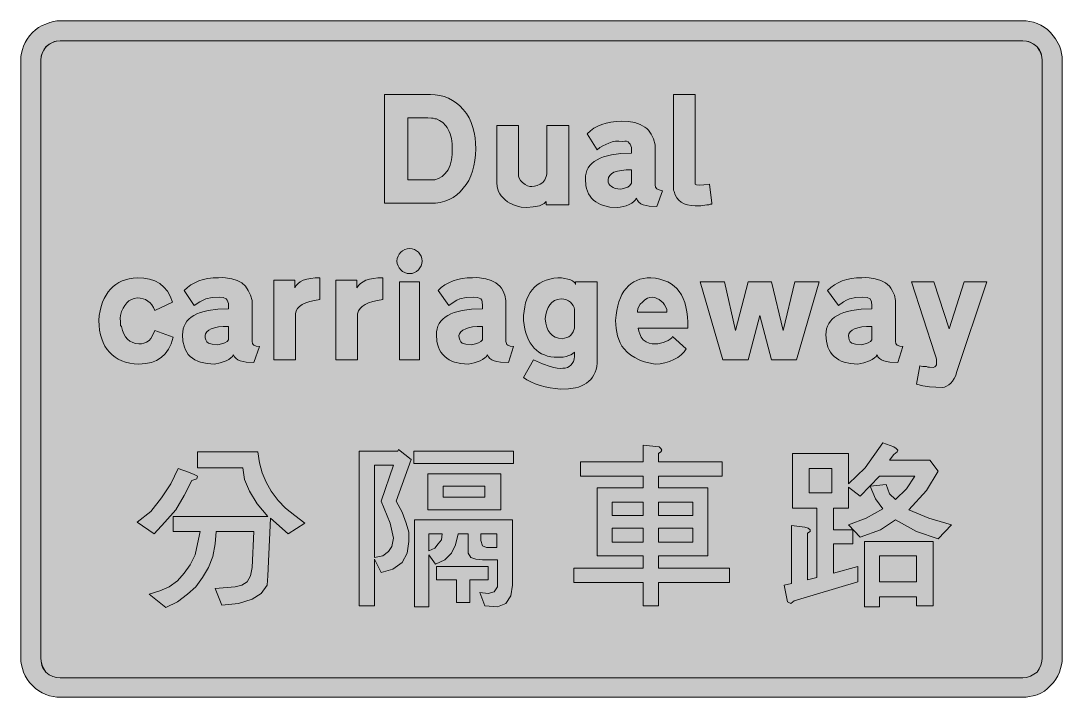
# Model space of a CAD drawing. Header units: metres. Extents: x 98 to 471, y 16 to 258.
import ezdxf

# ---------------------------------------------------------------- set-up
doc = ezdxf.new("R2010")
doc.units = ezdxf.units.M
doc.layers.add('FILL_BLACK_000000', color=7, linetype='Continuous', true_color=0x000000)
doc.layers.add('FILL_WHITE_FFFFFF', color=7, linetype='Continuous', true_color=0xffffff)

msp = doc.modelspace()

# ---------------------------------------------------------------- hatches: boundary and pattern name
at = {"layer": 'FILL_BLACK_000000', "true_color": 0x000000}
h = msp.add_hatch(color=7, dxfattribs=at)
h.dxf.hatch_style = 1
h.paths.add_polyline_path([(459.31, 257.71), (460.62, 257.4), (461.92, 256.96), (463.2, 256.39), (464.43, 255.66), (465.58, 254.78), (466.65, 253.74), (467.67, 252.61), (468.52, 251.45), (469.95, 248.94), (470.34, 247.59), (470.62, 246.28), (470.79, 245.02), (470.85, 243.84), (470.85, 29.64), (470.79, 28.38), (470.62, 27.08), (470.31, 25.77), (469.87, 24.46), (469.3, 23.19), (468.57, 21.96), (467.69, 20.81), (466.65, 19.74), (465.65, 18.68), (464.48, 17.75), (463.19, 17), (461.85, 16.44), (460.5, 16.05), (459.19, 15.76), (457.93, 15.6), (456.75, 15.54), (112.05, 15.54), (110.79, 15.6), (109.49, 15.77), (108.18, 16.08), (106.87, 16.51), (105.6, 17.09), (104.37, 17.82), (103.22, 18.7), (102.15, 19.74), (101.11, 20.81), (100.23, 21.96), (99.5, 23.19), (98.92, 24.46), (98.49, 25.77), (98.18, 27.08), (98.01, 28.38), (97.95, 29.64), (97.95, 243.84), (98.01, 245.09), (98.18, 246.36), (98.49, 247.63), (98.92, 248.9), (99.5, 250.16), (100.23, 251.39), (101.11, 252.59), (102.15, 253.74), (103.15, 254.76), (104.32, 255.58), (105.61, 256.23), (106.95, 256.74), (108.3, 257.31), (109.61, 257.68), (110.87, 257.88), (112.05, 257.94), (456.75, 257.94), (458.01, 257.88), (459.31, 257.71)])
h.paths.add_polyline_path([(110.7, 250.66), (110.02, 250.49), (109.35, 250.14), (108.26, 249.61), (107.62, 249.21), (106.95, 248.64), (106.16, 247.47), (105.6, 246.24), (105.26, 245.01), (105.15, 243.84), (105.15, 29.64), (105.19, 28.29), (105.45, 26.94), (105.73, 26.31), (106.09, 25.74), (106.95, 24.54), (108.13, 23.58), (109.39, 22.93), (110.7, 22.56), (112.05, 22.44), (456.75, 22.44), (458.1, 22.63), (459.45, 23.04), (461.85, 24.54), (462.64, 25.72), (463.2, 26.98), (463.54, 28.29), (463.65, 29.64), (463.65, 243.84), (463.54, 245.01), (463.2, 246.24), (462.64, 247.47), (461.85, 248.64), (460.67, 249.6), (459.41, 250.25), (458.1, 250.62), (456.75, 250.74), (112.05, 250.74), (110.7, 250.66)], flags=16)
h = msp.add_hatch(color=7, dxfattribs=at)
h.dxf.hatch_style = 1
h.paths.add_polyline_path([(228.15, 231.54), (244.65, 231.54), (246.32, 231.46), (247.95, 231.2), (249.54, 230.78), (251.06, 230.19), (252.52, 229.43), (253.89, 228.5), (255.17, 227.41), (256.35, 226.14), (257.49, 224.72), (258.45, 223.18), (259.22, 221.52), (259.84, 219.76), (260.3, 217.93), (260.61, 216.01), (260.79, 214.05), (260.85, 212.04), (260.78, 209.93), (260.57, 207.9), (260.22, 205.94), (259.72, 204.09), (259.09, 202.35), (258.32, 200.73), (257.4, 199.26), (256.35, 197.94), (255.27, 196.67), (254.06, 195.58), (252.73, 194.65), (251.29, 193.89), (249.75, 193.3), (248.12, 192.88), (246.42, 192.62), (244.65, 192.54), (228.15, 192.54), (228.15, 231.54)])
h.paths.add_polyline_path([(243.15, 200.94), (243.45, 200.94), (245.55, 200.94), (246.15, 200.94), (247.49, 201.38), (248.77, 202.18), (249.95, 203.26), (250.95, 204.54), (251.69, 206.22), (252.15, 208.06), (252.38, 210.02), (252.45, 212.04), (252.38, 213.88), (252.15, 215.71), (251.69, 217.44), (251.36, 218.23), (250.95, 218.94), (250.57, 219.69), (250.12, 220.35), (249.07, 221.45), (247.91, 222.27), (246.75, 222.84), (246.15, 222.84), (245.61, 223.01), (244.95, 223.1), (243.75, 223.14), (243.15, 223.14), (236.55, 223.14), (236.55, 200.94), (243.15, 200.94)], flags=16)
h = msp.add_hatch(color=7, dxfattribs=at)
h.dxf.hatch_style = 1
h.paths.add_polyline_path([(339.45, 200.94), (339.45, 200.64), (339.45, 199.74), (339.45, 199.44), (339.63, 199.24), (339.95, 199.1), (340.99, 198.99), (342.53, 199.1), (344.55, 199.44), (345.45, 192.54), (345.4, 192.37), (345.26, 192.28), (344.85, 192.24), (344.36, 191.98), (343.65, 191.94), (341.44, 191.68), (339.45, 191.64), (338.03, 191.72), (336.72, 191.97), (335.52, 192.38), (334.46, 192.95), (333.56, 193.68), (332.83, 194.55), (332.28, 195.57), (331.95, 196.74), (331.69, 197.3), (331.65, 197.64), (331.65, 198.24), (331.65, 198.54), (331.65, 231.54), (339.45, 231.54), (339.45, 200.94)])
h = msp.add_hatch(color=7, dxfattribs=at)
h.dxf.hatch_style = 1
h.paths.add_polyline_path([(294.15, 220.44), (294.15, 191.94), (286.05, 191.94), (286.05, 193.14), (285.3, 192.5), (284.62, 192.09), (283.65, 191.64), (281.4, 191.23), (279.15, 191.04), (277.09, 191.21), (275.02, 191.71), (273.07, 192.56), (272.18, 193.11), (271.35, 193.74), (270.62, 194.44), (270, 195.19), (269.48, 195.97), (269.06, 196.78), (268.52, 198.42), (268.35, 200.04), (268.35, 220.44), (276.15, 220.44), (276.15, 203.04), (276.22, 202.32), (276.45, 201.54), (276.91, 200.76), (277.65, 200.04), (278.55, 199.3), (279.41, 198.84), (280.22, 198.61), (280.95, 198.54), (281.9, 198.65), (282.9, 198.95), (283.9, 199.43), (284.85, 200.04), (285.56, 200.98), (286.05, 202.14), (286.31, 203.04), (286.35, 203.94), (286.35, 220.44), (294.15, 220.44)])
h = msp.add_hatch(color=7, dxfattribs=at)
h.dxf.hatch_style = 1
h.paths.add_polyline_path([(322.91, 191.53), (320.85, 191.94), (320.01, 192.4), (319.31, 192.91), (318.78, 193.54), (318.45, 194.34), (318.09, 193.77), (317.5, 193.19), (316.72, 192.64), (315.79, 192.13), (314.76, 191.69), (313.68, 191.34), (312.6, 191.12), (311.55, 191.04), (308.91, 191.21), (306.6, 191.71), (305.58, 192.08), (304.65, 192.53), (303.8, 193.06), (303.04, 193.66), (302.36, 194.35), (301.78, 195.11), (301.28, 195.95), (300.88, 196.86), (300.56, 197.85), (300.33, 198.91), (300.15, 201.24), (300.21, 202.34), (300.38, 203.37), (300.69, 204.35), (301.12, 205.25), (301.7, 206.09), (302.43, 206.85), (303.31, 207.54), (304.35, 208.14), (305.43, 208.67), (306.65, 209.15), (309.49, 209.9), (312.83, 210.38), (316.65, 210.54), (316.65, 211.74), (316.59, 212.54), (316.42, 213.16), (316.14, 213.68), (315.75, 214.14), (315.42, 214.53), (314.89, 214.78), (314.19, 214.86), (313.35, 214.74), (312.05, 214.86), (310.84, 214.78), (309.68, 214.53), (308.55, 214.14), (306.34, 213.16), (305.3, 212.54), (304.35, 211.74), (300.75, 217.44), (301.92, 218.49), (303.18, 219.41), (304.54, 220.18), (306, 220.81), (307.58, 221.31), (309.27, 221.66), (311.09, 221.87), (313.05, 221.94), (315.59, 221.82), (317.81, 221.45), (319.76, 220.8), (321.45, 219.84), (322.1, 219.35), (322.69, 218.77), (323.7, 217.36), (324.49, 215.62), (325.05, 213.54), (325.05, 199.14), (325.22, 198.35), (325.72, 197.75), (326.57, 197.33), (327.75, 197.04), (325.65, 191.34), (322.91, 191.53)])
h.paths.add_polyline_path([(308.51, 199.51), (308.88, 199), (309.45, 198.54), (310.01, 198.15), (310.76, 197.86), (311.69, 197.7), (312.75, 197.64), (314.16, 197.93), (315.26, 198.35), (316.08, 198.95), (316.65, 199.74), (316.65, 204.54), (314.74, 204.48), (313.05, 204.31), (311.59, 204.03), (310.35, 203.64), (309.52, 203.13), (308.85, 202.51), (308.41, 201.78), (308.25, 200.94), (308.31, 200.14), (308.51, 199.51)], flags=16)
h = msp.add_hatch(color=7, dxfattribs=at)
h.dxf.hatch_style = 1
h.paths.add_polyline_path([(241.56, 170.96), (241.28, 170.12), (240.86, 169.36), (240.3, 168.69), (239.63, 168.13), (238.87, 167.71), (238.03, 167.43), (237.15, 167.34), (236.27, 167.43), (235.43, 167.71), (234.67, 168.13), (234, 168.69), (233.44, 169.36), (233.02, 170.12), (232.74, 170.96), (232.65, 171.84), (232.74, 172.72), (233.02, 173.56), (233.44, 174.32), (234, 174.99), (234.67, 175.55), (235.43, 175.97), (236.27, 176.25), (237.15, 176.34), (238.03, 176.25), (238.87, 175.97), (239.63, 175.55), (240.3, 174.99), (240.86, 174.32), (241.28, 173.56), (241.56, 172.72), (241.65, 171.84), (241.56, 170.96)])
h = msp.add_hatch(color=7, dxfattribs=at)
h.dxf.hatch_style = 1
h.paths.add_polyline_path([(141.97, 165.72), (144.04, 165.35), (145.94, 164.7), (147.75, 163.74), (149.21, 162.5), (150.45, 161), (151.46, 159.23), (152.25, 157.14), (145.95, 154.14), (145.46, 155.19), (144.88, 156.11), (144.22, 156.88), (143.47, 157.51), (142.65, 158.01), (141.73, 158.36), (140.73, 158.57), (139.65, 158.64), (138.57, 158.44), (137.57, 158.08), (136.67, 157.54), (135.86, 156.84), (135.15, 155.97), (134.55, 154.93), (134.04, 153.72), (133.65, 152.34), (133.54, 151.33), (133.52, 150.95), (133.65, 150.54), (133.65, 148.74), (133.95, 148.44), (134.34, 146.98), (134.85, 145.73), (135.47, 144.68), (136.2, 143.83), (137.04, 143.16), (138, 142.66), (139.07, 142.32), (140.25, 142.14), (141.15, 142.2), (142.05, 142.4), (142.95, 142.77), (143.85, 143.34), (144.47, 144.07), (145.01, 144.91), (145.95, 146.94), (152.55, 144.54), (151.78, 142.23), (150.8, 140.26), (149.61, 138.6), (148.2, 137.26), (146.57, 136.24), (144.7, 135.51), (142.6, 135.08), (140.25, 134.94), (138.56, 135.06), (136.97, 135.29), (135.49, 135.64), (134.12, 136.11), (132.85, 136.7), (131.69, 137.4), (130.63, 138.21), (129.67, 139.14), (128.83, 140.18), (128.09, 141.33), (127.45, 142.6), (126.92, 143.97), (126.49, 145.45), (126.17, 147.04), (125.96, 148.74), (125.85, 150.54), (126.06, 152.34), (126.37, 154.03), (126.76, 155.6), (127.25, 157.06), (127.82, 158.41), (128.48, 159.65), (129.22, 160.78), (130.05, 161.79), (130.96, 162.69), (131.96, 163.48), (133.04, 164.15), (134.2, 164.71), (135.45, 165.16), (136.77, 165.5), (138.17, 165.73), (139.65, 165.84), (141.97, 165.72)])
h = msp.add_hatch(color=7, dxfattribs=at)
h.dxf.hatch_style = 1
h.paths.add_polyline_path([(178.61, 135.61), (177.51, 135.79), (176.55, 136.14), (175.71, 136.47), (175.01, 136.96), (174.48, 137.57), (174.15, 138.24), (173.79, 137.68), (173.2, 137.13), (172.42, 136.62), (171.49, 136.14), (169.38, 135.37), (167.25, 134.94), (164.67, 135.11), (162.34, 135.61), (161.28, 135.99), (160.29, 136.46), (159.38, 137.01), (158.55, 137.64), (157.92, 138.36), (157.37, 139.15), (156.9, 140.03), (156.52, 140.98), (156.02, 143.08), (155.85, 145.44), (155.91, 146.53), (156.1, 147.56), (156.42, 148.53), (156.87, 149.42), (157.44, 150.26), (158.14, 151.02), (158.98, 151.71), (159.94, 152.34), (161.03, 152.9), (162.25, 153.38), (163.6, 153.79), (165.09, 154.13), (168.45, 154.59), (172.35, 154.74), (172.35, 155.94), (172.29, 156.61), (172.12, 157.25), (171.84, 157.84), (171.45, 158.34), (170.36, 158.75), (169.05, 158.94), (166.42, 158.75), (164.25, 158.34), (162.04, 157.25), (160.05, 155.94), (156.45, 161.34), (157.62, 162.39), (158.88, 163.31), (160.24, 164.08), (161.7, 164.71), (163.28, 165.21), (164.97, 165.56), (166.79, 165.77), (168.75, 165.84), (170.06, 165.9), (171.29, 165.85), (173.51, 165.5), (175.46, 164.87), (177.15, 164.04), (178.39, 162.8), (179.4, 161.34), (180.19, 159.65), (180.75, 157.74), (180.75, 143.04), (180.92, 142.25), (181.13, 141.94), (181.42, 141.69), (182.27, 141.35), (183.45, 141.24), (181.35, 135.54), (178.61, 135.61)])
h.paths.add_polyline_path([(164.21, 143.56), (164.58, 142.95), (165.15, 142.44), (166.46, 142.03), (168.45, 141.84), (169.86, 142.12), (170.96, 142.51), (171.78, 143.02), (172.35, 143.64), (172.35, 148.44), (170.44, 148.38), (168.75, 148.21), (167.29, 147.93), (166.05, 147.54), (165.22, 147.04), (164.55, 146.45), (164.11, 145.81), (163.95, 145.14), (164.01, 144.3), (164.21, 143.56)], flags=16)
h = msp.add_hatch(color=7, dxfattribs=at)
h.dxf.hatch_style = 1
h.paths.add_polyline_path([(188.55, 164.94), (196.05, 164.94), (196.05, 162.24), (196.56, 163.08), (197.21, 163.81), (198.03, 164.43), (199.05, 164.94), (200.41, 165.33), (201.82, 165.61), (203.35, 165.78), (205.05, 165.84), (205.05, 158.04), (203.14, 157.76), (201.45, 157.36), (199.99, 156.86), (198.75, 156.24), (197.74, 155.56), (196.99, 154.81), (196.51, 153.96), (196.35, 152.94), (196.35, 136.44), (188.55, 136.44), (188.55, 164.94)])
h = msp.add_hatch(color=7, dxfattribs=at)
h.dxf.hatch_style = 1
h.paths.add_polyline_path([(210.75, 164.94), (218.25, 164.94), (218.25, 162.24), (218.81, 163.08), (219.56, 163.81), (220.49, 164.43), (221.55, 164.94), (222.78, 165.33), (224.21, 165.61), (225.81, 165.78), (227.55, 165.84), (227.55, 158.04), (225.64, 157.76), (223.95, 157.36), (222.49, 156.86), (221.25, 156.24), (220.24, 155.56), (219.45, 154.81), (218.89, 153.96), (218.55, 152.94), (218.55, 136.44), (210.75, 136.44), (210.75, 164.94)])
h = msp.add_hatch(color=7, dxfattribs=at)
h.dxf.hatch_style = 1
h.paths.add_polyline_path([(233.55, 136.44), (233.55, 164.34), (240.75, 164.34), (240.75, 136.44), (233.55, 136.44)])
h = msp.add_hatch(color=7, dxfattribs=at)
h.dxf.hatch_style = 1
h.paths.add_polyline_path([(269.66, 135.61), (268.46, 135.79), (267.45, 136.14), (266.61, 136.47), (265.91, 136.96), (265.38, 137.57), (265.05, 138.24), (264.69, 137.68), (264.1, 137.13), (263.32, 136.62), (262.39, 136.14), (260.28, 135.37), (258.15, 134.94), (255.57, 135.11), (253.27, 135.61), (252.25, 135.99), (251.32, 136.46), (250.48, 137.01), (249.75, 137.64), (249.02, 138.36), (248.4, 139.15), (247.88, 140.03), (247.46, 140.98), (247.15, 142), (246.92, 143.08), (246.75, 145.44), (246.81, 146.53), (247, 147.56), (247.32, 148.53), (247.77, 149.42), (248.34, 150.26), (249.04, 151.02), (249.88, 151.71), (250.84, 152.34), (251.93, 152.9), (253.15, 153.38), (254.5, 153.79), (255.99, 154.13), (259.35, 154.59), (263.25, 154.74), (263.25, 155.94), (263.17, 157.25), (263, 157.84), (262.65, 158.34), (261.52, 158.75), (259.95, 158.94), (257.44, 158.75), (255.15, 158.34), (254.08, 157.84), (253.09, 157.25), (251.25, 155.94), (247.35, 161.34), (248.53, 162.39), (249.82, 163.31), (251.22, 164.08), (252.71, 164.71), (254.31, 165.21), (256, 165.56), (257.78, 165.77), (259.65, 165.84), (260.96, 165.9), (262.19, 165.85), (264.41, 165.5), (266.36, 164.87), (268.05, 164.04), (269.46, 162.8), (270.03, 162.1), (270.52, 161.34), (271.26, 159.65), (271.65, 157.74), (271.65, 143.04), (271.82, 142.25), (272.03, 141.94), (272.32, 141.69), (273.17, 141.35), (274.35, 141.24), (272.55, 135.54), (269.66, 135.61)])
h.paths.add_polyline_path([(255.11, 143.56), (255.48, 142.95), (256.05, 142.44), (257.36, 142.03), (259.35, 141.84), (260.76, 142.12), (261.86, 142.51), (262.68, 143.02), (263.25, 143.64), (263.25, 148.44), (261.34, 148.38), (259.69, 148.21), (258.31, 147.93), (257.25, 147.54), (256.24, 147.04), (255.49, 146.45), (255.01, 145.81), (254.85, 145.14), (254.91, 144.3), (255.11, 143.56)], flags=16)
h = msp.add_hatch(color=7, dxfattribs=at)
h.dxf.hatch_style = 1
h.paths.add_polyline_path([(303.94, 133.02), (303.6, 132.02), (303.17, 131.09), (302.65, 130.23), (302.05, 129.45), (301.35, 128.74), (300.56, 128.11), (299.69, 127.56), (298.73, 127.09), (297.68, 126.7), (296.55, 126.38), (294.02, 126), (291.15, 125.94), (289.33, 126.11), (287.48, 126.39), (285.66, 126.77), (283.87, 127.25), (282.18, 127.84), (280.6, 128.51), (279.18, 129.28), (277.95, 130.14), (281.55, 136.44), (284.77, 135.01), (287.55, 134.04), (288.84, 133.65), (290.02, 133.4), (291.09, 133.32), (292.05, 133.44), (292.91, 133.51), (293.68, 133.72), (294.35, 134.06), (294.94, 134.53), (295.42, 135.12), (295.8, 135.84), (296.08, 136.68), (296.25, 137.64), (296.25, 139.14), (295.54, 138.54), (294.94, 138.21), (294.15, 137.94), (293.2, 137.59), (292.2, 137.41), (290.25, 137.34), (288.94, 137.39), (287.69, 137.55), (286.52, 137.81), (285.42, 138.18), (284.39, 138.65), (283.43, 139.22), (282.55, 139.9), (281.74, 140.68), (281, 141.56), (280.34, 142.54), (279.75, 143.62), (279.24, 144.81), (278.8, 146.09), (278.44, 147.47), (277.95, 150.54), (278, 152.29), (278.15, 153.93), (278.39, 155.47), (278.73, 156.9), (279.17, 158.22), (279.71, 159.44), (280.34, 160.56), (281.06, 161.56), (281.88, 162.47), (282.8, 163.27), (283.81, 163.96), (284.91, 164.55), (286.11, 165.03), (287.4, 165.4), (288.78, 165.67), (290.25, 165.84), (291.55, 165.79), (292.75, 165.63), (293.83, 165.4), (294.75, 165.09), (295.51, 164.73), (296.07, 164.32), (296.43, 163.89), (296.55, 163.44), (296.55, 164.34), (304.35, 164.34), (304.35, 135.24), (304.19, 134.09), (303.94, 133.02)])
h.paths.add_polyline_path([(295.75, 155.89), (295.31, 156.52), (294.75, 157.06), (294.08, 157.53), (293.3, 157.9), (292.42, 158.17), (291.45, 158.34), (290.18, 158.12), (289.08, 157.68), (288.14, 157.04), (287.36, 156.2), (286.74, 155.18), (286.26, 153.99), (285.93, 152.64), (285.75, 151.14), (285.95, 149.55), (286.31, 148.16), (286.83, 146.96), (287.51, 145.96), (288.35, 145.16), (289.34, 144.56), (290.47, 144.15), (291.75, 143.94), (293.47, 144.43), (294.2, 144.74), (294.75, 145.14), (295.32, 145.81), (295.72, 146.49), (296.25, 147.84), (296.25, 154.44), (296.07, 155.2), (295.75, 155.89)], flags=16)
h = msp.add_hatch(color=7, dxfattribs=at)
h.dxf.hatch_style = 1
h.paths.add_polyline_path([(319.24, 146.68), (319.65, 145.74), (320.14, 144.58), (320.85, 143.64), (321.84, 142.9), (322.95, 142.44), (324.06, 142.21), (325.05, 142.14), (326, 142.2), (327, 142.36), (328, 142.65), (328.95, 143.04), (329.79, 143.36), (330.49, 143.83), (331.02, 144.35), (331.35, 144.84), (336.15, 140.34), (335.44, 139.25), (334.46, 138.23), (333.24, 137.31), (331.84, 136.51), (330.28, 135.86), (328.6, 135.36), (326.84, 135.05), (325.05, 134.94), (322.2, 135.46), (320.75, 135.87), (319.35, 136.44), (317.83, 137.22), (316.42, 138.16), (315.13, 139.22), (313.95, 140.34), (313.22, 141.39), (312.6, 142.52), (312.08, 143.73), (311.66, 144.99), (311.35, 146.31), (311.12, 147.68), (310.95, 150.54), (311.11, 152.39), (311.36, 154.13), (311.69, 155.74), (312.12, 157.23), (312.63, 158.61), (313.22, 159.86), (313.9, 161), (314.66, 162.01), (315.5, 162.91), (316.43, 163.69), (317.43, 164.35), (318.5, 164.88), (319.65, 165.3), (320.88, 165.6), (322.18, 165.78), (323.55, 165.84), (325.23, 165.66), (326.8, 165.36), (328.25, 164.93), (329.58, 164.38), (330.79, 163.7), (331.89, 162.89), (332.88, 161.95), (333.75, 160.89), (334.51, 159.7), (335.16, 158.39), (335.69, 156.95), (336.12, 155.38), (336.44, 153.68), (336.65, 151.86), (336.75, 149.91), (336.75, 147.84), (319.05, 147.84), (319.24, 146.68)])
h.paths.add_polyline_path([(329.25, 153.84), (329.25, 154.44), (328.94, 155.31), (328.5, 156.11), (327.93, 156.84), (327.26, 157.48), (326.53, 158.02), (325.75, 158.45), (324.95, 158.76), (324.15, 158.94), (323.25, 158.83), (322.35, 158.49), (321.45, 157.93), (320.55, 157.14), (319.76, 156.41), (319.2, 155.6), (318.86, 154.74), (318.75, 153.84), (318.75, 153.54), (329.25, 153.54), (329.25, 153.84)], flags=16)
h = msp.add_hatch(color=7, dxfattribs=at)
h.dxf.hatch_style = 1
h.paths.add_polyline_path([(366.75, 136.44), (362.55, 152.34), (358.35, 136.44), (349.35, 136.44), (341.25, 164.34), (349.95, 164.34), (353.85, 146.94), (358.35, 164.34), (362.55, 164.34), (366.75, 164.34), (370.95, 146.94), (375.15, 164.34), (383.85, 164.34), (375.75, 136.44), (366.75, 136.44)])
h = msp.add_hatch(color=7, dxfattribs=at)
h.dxf.hatch_style = 1
h.paths.add_polyline_path([(409.16, 135.61), (407.96, 135.79), (406.95, 136.14), (406.11, 136.47), (405.41, 136.96), (404.88, 137.57), (404.55, 138.24), (404.19, 137.68), (403.6, 137.13), (402.82, 136.62), (401.89, 136.14), (399.78, 135.37), (397.65, 134.94), (395.07, 135.11), (392.77, 135.61), (391.75, 135.99), (390.82, 136.46), (389.98, 137.01), (389.25, 137.64), (388.52, 138.36), (387.9, 139.15), (387.38, 140.03), (386.96, 140.98), (386.65, 142), (386.42, 143.08), (386.25, 145.44), (386.31, 146.53), (386.5, 147.56), (386.82, 148.53), (387.27, 149.42), (387.84, 150.26), (388.54, 151.02), (389.38, 151.71), (390.34, 152.34), (391.43, 152.9), (392.65, 153.38), (394, 153.79), (395.49, 154.13), (398.85, 154.59), (402.75, 154.74), (402.75, 155.94), (402.56, 157.25), (402.15, 158.34), (401.02, 158.75), (399.45, 158.94), (396.94, 158.75), (394.65, 158.34), (393.58, 157.84), (392.59, 157.25), (390.75, 155.94), (386.85, 161.34), (388.02, 162.39), (389.28, 163.31), (390.64, 164.08), (392.1, 164.71), (393.68, 165.21), (395.37, 165.56), (397.19, 165.77), (399.15, 165.84), (400.46, 165.9), (401.69, 165.85), (403.91, 165.5), (405.86, 164.87), (407.55, 164.04), (408.96, 162.8), (409.53, 162.1), (410.02, 161.34), (410.76, 159.65), (411.15, 157.74), (411.15, 143.04), (411.32, 142.25), (411.53, 141.94), (411.82, 141.69), (412.67, 141.35), (413.85, 141.24), (412.05, 135.54), (409.16, 135.61)])
h.paths.add_polyline_path([(394.61, 143.56), (394.98, 142.95), (395.55, 142.44), (396.86, 142.03), (398.85, 141.84), (400.26, 142.12), (401.36, 142.51), (402.18, 143.02), (402.75, 143.64), (402.75, 148.44), (400.84, 148.38), (399.15, 148.21), (397.69, 147.93), (396.45, 147.54), (395.62, 147.04), (394.95, 146.45), (394.51, 145.81), (394.35, 145.14), (394.41, 144.3), (394.61, 143.56)], flags=16)
h = msp.add_hatch(color=7, dxfattribs=at)
h.dxf.hatch_style = 1
h.paths.add_polyline_path([(433.05, 131.94), (432.72, 130.82), (432.22, 129.76), (431.62, 128.82), (430.95, 128.04), (430.23, 127.43), (429.45, 126.95), (428.67, 126.65), (427.95, 126.54), (425.65, 126.6), (423.3, 126.8), (420.95, 127.17), (418.65, 127.74), (419.85, 134.34), (420.35, 134.17), (420.94, 134.08), (422.25, 134.04), (422.75, 133.87), (423.34, 133.78), (424.65, 133.74), (425.22, 133.97), (425.59, 134.26), (425.79, 134.67), (425.85, 135.24), (425.85, 136.74), (425.66, 137.53), (425.25, 138.54), (416.85, 164.34), (424.95, 164.34), (430.35, 147.54), (435.75, 164.34), (443.85, 164.34), (433.05, 131.94)])
h = msp.add_hatch(color=7, dxfattribs=at)
h.dxf.hatch_style = 1
h.paths.add_polyline_path([(327.45, 104.04), (327.15, 103.44), (326.25, 102.84), (326.25, 99.84), (349.05, 99.84), (349.05, 94.74), (326.25, 94.74), (326.25, 90.54), (343.95, 90.54), (343.95, 66.24), (326.25, 66.24), (326.25, 61.74), (351.75, 61.74), (351.75, 56.64), (326.25, 56.64), (326.25, 48.24), (320.85, 48.24), (320.85, 56.64), (295.95, 56.64), (295.95, 61.74), (320.85, 61.74), (320.85, 66.24), (304.35, 66.24), (304.35, 90.54), (320.85, 90.54), (320.85, 94.74), (298.35, 94.74), (298.35, 99.84), (320.85, 99.84), (320.85, 105.84), (326.55, 105.24), (327.15, 104.64), (327.45, 104.04)])
h.paths.add_polyline_path([(320.85, 80.64), (320.85, 85.44), (309.75, 85.44), (309.75, 80.64), (320.85, 80.64)], flags=16)
h.paths.add_polyline_path([(309.75, 71.04), (320.85, 71.04), (320.85, 76.14), (309.75, 76.14), (309.75, 71.04)], flags=16)
h.paths.add_polyline_path([(326.25, 85.44), (326.25, 80.64), (338.55, 80.64), (338.55, 85.44), (326.25, 85.44)], flags=16)
h.paths.add_polyline_path([(338.55, 76.14), (326.25, 76.14), (326.25, 71.04), (338.55, 71.04), (338.55, 76.14)], flags=16)
h = msp.add_hatch(color=7, dxfattribs=at)
h.dxf.hatch_style = 1
h.paths.add_polyline_path([(394.35, 102.84), (394.35, 92.04), (400.35, 97.74), (406.65, 106.74), (410.55, 105.24), (411.45, 104.64), (412.05, 104.04), (411.75, 103.44), (410.55, 102.54), (409.05, 100.44), (423.45, 100.44), (426.45, 96.54), (422.25, 89.64), (415.95, 82.74), (423.15, 79.74), (431.25, 77.34), (426.45, 72.24), (418.65, 74.94), (411.15, 79.14), (405.75, 75.54), (398.55, 72.84), (394.35, 77.34), (400.65, 79.74), (406.65, 83.04), (403.95, 86.64), (402.15, 91.14), (407.85, 91.74), (409.05, 88.44), (411.15, 86.34), (415.05, 90.24), (418.05, 94.74), (405.45, 94.74), (398.55, 87.54), (394.35, 90.84), (394.35, 83.34), (388.95, 83.34), (388.95, 75.54), (395.85, 75.54), (395.85, 70.44), (388.95, 70.44), (388.95, 59.94), (397.65, 62.34), (397.65, 56.94), (374.85, 50.04), (373.65, 49.14), (372.45, 49.74), (371.25, 55.74), (373.95, 56.34), (373.95, 77.04), (378.75, 76.44), (379.95, 76.14), (380.55, 75.54), (380.55, 74.94), (379.65, 74.34), (379.65, 57.54), (382.95, 58.44), (382.95, 83.34), (374.25, 83.34), (374.25, 102.84), (394.35, 102.84)])
h.paths.add_polyline_path([(388.35, 97.44), (380.25, 97.44), (380.25, 88.74), (388.35, 88.74), (388.35, 97.44)], flags=16)
h = msp.add_hatch(color=7, dxfattribs=at)
h.dxf.hatch_style = 1
h.paths.add_polyline_path([(182.85, 103.44), (183.45, 99.54), (184.35, 95.94), (185.85, 92.64), (187.65, 89.34), (190.05, 86.04), (192.75, 83.34), (196.05, 80.64), (199.65, 77.94), (193.65, 74.04), (187.35, 79.74), (186.45, 59.04), (186.15, 55.74), (184.05, 52.74), (180.75, 50.64), (175.95, 49.14), (169.95, 48.54), (167.55, 54.54), (174.75, 55.14), (177.15, 55.74), (178.95, 56.94), (180.15, 59.04), (180.75, 62.04), (181.35, 74.94), (167.85, 74.94), (167.55, 70.44), (166.65, 65.94), (165.15, 62.04), (163.05, 58.44), (160.65, 55.14), (157.65, 52.44), (154.05, 49.74), (149.85, 47.64), (143.85, 52.44), (147.75, 53.64), (151.05, 55.14), (154.05, 57.24), (156.45, 59.94), (158.55, 62.94), (160.35, 66.54), (161.25, 70.44), (162.15, 74.94), (152.55, 74.94), (152.55, 80.34), (186.45, 80.34), (182.55, 84.84), (179.85, 89.34), (178.05, 93.54), (177.45, 97.74), (161.25, 97.74), (161.25, 103.44), (182.85, 103.44)])
h = msp.add_hatch(color=7, dxfattribs=at)
h.dxf.hatch_style = 1
h.paths.add_polyline_path([(233.25, 104.34), (237.75, 100.74), (232.35, 85.74), (234.45, 81.84), (235.95, 77.94), (236.85, 74.64), (236.85, 71.34), (236.25, 67.14), (234.45, 63.84), (231.15, 61.44), (226.95, 60.24), (224.55, 65.04), (224.55, 48.24), (219.15, 48.24), (219.15, 103.74), (232.95, 103.74), (233.25, 104.34)])
h.paths.add_polyline_path([(229.65, 67.74), (230.85, 69.54), (231.45, 72.54), (230.25, 77.94), (226.95, 85.74), (231.45, 98.64), (224.55, 98.64), (224.55, 65.64), (227.55, 66.24), (229.65, 67.74)], flags=16)
h = msp.add_hatch(color=7, dxfattribs=at)
h.dxf.hatch_style = 1
h.paths.add_polyline_path([(274.35, 103.74), (274.35, 99.24), (238.65, 99.24), (238.65, 103.74), (274.35, 103.74)])
h = msp.add_hatch(color=7, dxfattribs=at)
h.dxf.hatch_style = 1
h.paths.add_polyline_path([(160.05, 95.34), (161.25, 94.74), (160.95, 93.84), (159.15, 93.24), (156.45, 87.84), (153.45, 82.74), (149.55, 78.24), (145.65, 74.04), (139.65, 78.24), (144.45, 82.14), (148.35, 86.94), (151.65, 92.04), (154.35, 97.44), (157.95, 96.24), (160.05, 95.34)])
h = msp.add_hatch(color=7, dxfattribs=at)
h.dxf.hatch_style = 1
h.paths.add_polyline_path([(269.85, 82.74), (243.75, 82.74), (243.75, 95.64), (269.85, 95.64), (269.85, 82.74)])
h.paths.add_polyline_path([(264.15, 91.14), (249.15, 91.14), (249.15, 87.24), (264.15, 87.24), (264.15, 91.14)], flags=16)
h = msp.add_hatch(color=7, dxfattribs=at)
h.dxf.hatch_style = 1
h.paths.add_polyline_path([(274.05, 55.74), (273.45, 51.84), (271.65, 49.14), (268.65, 47.94), (264.15, 48.24), (262.35, 53.04), (265.35, 52.74), (267.45, 53.34), (268.65, 55.14), (268.65, 58.44), (268.65, 64.74), (263.25, 64.74), (260.85, 65.04), (259.05, 65.64), (258.15, 67.14), (258.15, 69.54), (258.15, 74.04), (254.55, 74.04), (253.65, 70.14), (252.15, 67.14), (249.75, 64.74), (246.45, 63.24), (244.05, 66.54), (244.05, 47.94), (238.95, 47.94), (238.95, 79.14), (274.05, 79.14), (274.05, 55.74)])
h.paths.add_polyline_path([(248.55, 71.94), (248.85, 74.04), (244.05, 74.04), (244.05, 68.04), (246.15, 68.94), (247.35, 70.44), (248.55, 71.94)], flags=16)
h.paths.add_polyline_path([(264.75, 69.24), (268.35, 69.24), (268.35, 74.04), (262.65, 74.04), (262.65, 71.64), (263.25, 69.84), (264.75, 69.24)], flags=16)
h = msp.add_hatch(color=7, dxfattribs=at)
h.dxf.hatch_style = 1
h.paths.add_polyline_path([(424.65, 71.34), (424.65, 48.24), (418.65, 48.24), (418.65, 51.54), (405.45, 51.54), (405.45, 47.94), (400.05, 47.94), (400.05, 71.34), (424.65, 71.34)])
h.paths.add_polyline_path([(418.65, 66.24), (405.45, 66.24), (405.45, 56.94), (418.65, 56.94), (418.65, 66.24)], flags=16)
h = msp.add_hatch(color=7, dxfattribs=at)
h.dxf.hatch_style = 1
h.paths.add_polyline_path([(265.35, 62.34), (265.35, 57.54), (258.75, 57.54), (258.75, 49.44), (253.95, 49.44), (253.95, 57.54), (246.75, 57.54), (246.75, 62.34), (265.35, 62.34)])
at = {"layer": 'FILL_WHITE_FFFFFF', "true_color": 0xffffff}
h = msp.add_hatch(color=7, dxfattribs=at)
h.dxf.hatch_style = 1
h.paths.add_polyline_path([(456.75, 250.74), (458.1, 250.66), (458.77, 250.49), (459.45, 250.14), (460.54, 249.61), (461.18, 249.21), (461.85, 248.64), (462.71, 247.55), (463.35, 246.24), (463.61, 244.93), (463.65, 243.84), (463.65, 29.64), (463.54, 28.29), (463.2, 26.98), (462.64, 25.72), (461.85, 24.54), (459.45, 23.04), (458.1, 22.63), (456.75, 22.44), (112.05, 22.44), (110.7, 22.56), (109.39, 22.93), (108.13, 23.58), (106.95, 24.54), (106.16, 25.72), (105.6, 26.98), (105.26, 28.29), (105.15, 29.64), (105.15, 243.84), (105.29, 245.26), (105.68, 246.56), (106.3, 247.74), (107.14, 248.75), (108.15, 249.59), (109.33, 250.21), (110.63, 250.6), (112.05, 250.74), (456.75, 250.74)])

# ---------------------------------------------------------------- linework, layer by layer
at = {"layer": 'FILL_BLACK_000000', "lineweight": 0, "true_color": 0x000000}
for points in [[(459.31, 257.71), (460.62, 257.4), (461.92, 256.96), (463.2, 256.39), (464.43, 255.66), (465.58, 254.78), (466.65, 253.74), (467.67, 252.61), (468.52, 251.45), (469.95, 248.94), (470.34, 247.59), (470.62, 246.28), (470.79, 245.02), (470.85, 243.84), (470.85, 29.64), (470.79, 28.38), (470.62, 27.08), (470.31, 25.77), (469.87, 24.46), (469.3, 23.19), (468.57, 21.96), (467.69, 20.81), (466.65, 19.74), (465.65, 18.68), (464.48, 17.75), (463.19, 17), (461.85, 16.44), (460.5, 16.05), (459.19, 15.76), (457.93, 15.6), (456.75, 15.54), (112.05, 15.54), (110.79, 15.6), (109.49, 15.77), (108.18, 16.08), (106.87, 16.51), (105.6, 17.09), (104.37, 17.82), (103.22, 18.7), (102.15, 19.74), (101.11, 20.81), (100.23, 21.96), (99.5, 23.19), (98.92, 24.46), (98.49, 25.77), (98.18, 27.08), (98.01, 28.38), (97.95, 29.64), (97.95, 243.84), (98.01, 245.09), (98.18, 246.36), (98.49, 247.63), (98.92, 248.9), (99.5, 250.16), (100.23, 251.39), (101.11, 252.59), (102.15, 253.74), (103.15, 254.76), (104.32, 255.58), (105.61, 256.23), (106.95, 256.74), (108.3, 257.31), (109.61, 257.68), (110.87, 257.88), (112.05, 257.94), (456.75, 257.94), (458.01, 257.88)], [(110.7, 250.66), (110.02, 250.49), (109.35, 250.14), (108.26, 249.61), (107.62, 249.21), (106.95, 248.64), (106.16, 247.47), (105.6, 246.24), (105.26, 245.01), (105.15, 243.84), (105.15, 29.64), (105.19, 28.29), (105.45, 26.94), (105.73, 26.31), (106.09, 25.74), (106.95, 24.54), (108.13, 23.58), (109.39, 22.93), (110.7, 22.56), (112.05, 22.44), (456.75, 22.44), (458.1, 22.63), (459.45, 23.04), (461.85, 24.54), (462.64, 25.72), (463.2, 26.98), (463.54, 28.29), (463.65, 29.64), (463.65, 243.84), (463.54, 245.01), (463.2, 246.24), (462.64, 247.47), (461.85, 248.64), (460.67, 249.6), (459.41, 250.25), (458.1, 250.62), (456.75, 250.74), (112.05, 250.74)], [(228.15, 231.54), (244.65, 231.54), (246.32, 231.46), (247.95, 231.2), (249.54, 230.78), (251.06, 230.19), (252.52, 229.43), (253.89, 228.5), (255.17, 227.41), (256.35, 226.14), (257.49, 224.72), (258.45, 223.18), (259.22, 221.52), (259.84, 219.76), (260.3, 217.93), (260.61, 216.01), (260.79, 214.05), (260.85, 212.04), (260.78, 209.93), (260.57, 207.9), (260.22, 205.94), (259.72, 204.09), (259.09, 202.35), (258.32, 200.73), (257.4, 199.26), (256.35, 197.94), (255.27, 196.67), (254.06, 195.58), (252.73, 194.65), (251.29, 193.89), (249.75, 193.3), (248.12, 192.88), (246.42, 192.62), (244.65, 192.54), (228.15, 192.54)], [(339.45, 200.94), (339.45, 200.64), (339.45, 199.74), (339.45, 199.44), (339.63, 199.24), (339.95, 199.1), (340.99, 198.99), (342.53, 199.1), (344.55, 199.44), (345.45, 192.54), (345.4, 192.37), (345.26, 192.28), (344.85, 192.24), (344.36, 191.98), (343.65, 191.94), (341.44, 191.68), (339.45, 191.64), (338.03, 191.72), (336.72, 191.97), (335.52, 192.38), (334.46, 192.95), (333.56, 193.68), (332.83, 194.55), (332.28, 195.57), (331.95, 196.74), (331.69, 197.3), (331.65, 197.64), (331.65, 198.24), (331.65, 198.54), (331.65, 231.54), (339.45, 231.54)], [(243.15, 200.94), (243.45, 200.94), (245.55, 200.94), (246.15, 200.94), (247.49, 201.38), (248.77, 202.18), (249.95, 203.26), (250.95, 204.54), (251.69, 206.22), (252.15, 208.06), (252.38, 210.02), (252.45, 212.04), (252.38, 213.88), (252.15, 215.71), (251.69, 217.44), (251.36, 218.23), (250.95, 218.94), (250.57, 219.69), (250.12, 220.35), (249.07, 221.45), (247.91, 222.27), (246.75, 222.84), (246.15, 222.84), (245.61, 223.01), (244.95, 223.1), (243.75, 223.14), (243.15, 223.14), (236.55, 223.14), (236.55, 200.94)], [(294.15, 220.44), (294.15, 191.94), (286.05, 191.94), (286.05, 193.14), (285.3, 192.5), (284.62, 192.09), (283.65, 191.64), (281.4, 191.23), (279.15, 191.04), (277.09, 191.21), (275.02, 191.71), (273.07, 192.56), (272.18, 193.11), (271.35, 193.74), (270.62, 194.44), (270, 195.19), (269.48, 195.97), (269.06, 196.78), (268.52, 198.42), (268.35, 200.04), (268.35, 220.44), (276.15, 220.44), (276.15, 203.04), (276.22, 202.32), (276.45, 201.54), (276.91, 200.76), (277.65, 200.04), (278.55, 199.3), (279.41, 198.84), (280.22, 198.61), (280.95, 198.54), (281.9, 198.65), (282.9, 198.95), (283.9, 199.43), (284.85, 200.04), (285.56, 200.98), (286.05, 202.14), (286.31, 203.04), (286.35, 203.94), (286.35, 220.44)], [(322.91, 191.53), (320.85, 191.94), (320.01, 192.4), (319.31, 192.91), (318.78, 193.54), (318.45, 194.34), (318.09, 193.77), (317.5, 193.19), (316.72, 192.64), (315.79, 192.13), (314.76, 191.69), (313.68, 191.34), (312.6, 191.12), (311.55, 191.04), (308.91, 191.21), (306.6, 191.71), (305.58, 192.08), (304.65, 192.53), (303.8, 193.06), (303.04, 193.66), (302.36, 194.35), (301.78, 195.11), (301.28, 195.95), (300.88, 196.86), (300.56, 197.85), (300.33, 198.91), (300.15, 201.24), (300.21, 202.34), (300.38, 203.37), (300.69, 204.35), (301.12, 205.25), (301.7, 206.09), (302.43, 206.85), (303.31, 207.54), (304.35, 208.14), (305.43, 208.67), (306.65, 209.15), (309.49, 209.9), (312.83, 210.38), (316.65, 210.54), (316.65, 211.74), (316.59, 212.54), (316.42, 213.16), (316.14, 213.68), (315.75, 214.14), (315.42, 214.53), (314.89, 214.78), (314.19, 214.86), (313.35, 214.74), (312.05, 214.86), (310.84, 214.78), (309.68, 214.53), (308.55, 214.14), (306.34, 213.16), (305.3, 212.54), (304.35, 211.74), (300.75, 217.44), (301.92, 218.49), (303.18, 219.41), (304.54, 220.18), (306, 220.81), (307.58, 221.31), (309.27, 221.66), (311.09, 221.87), (313.05, 221.94), (315.59, 221.82), (317.81, 221.45), (319.76, 220.8), (321.45, 219.84), (322.1, 219.35), (322.69, 218.77), (323.7, 217.36), (324.49, 215.62), (325.05, 213.54), (325.05, 199.14), (325.22, 198.35), (325.72, 197.75), (326.57, 197.33), (327.75, 197.04), (325.65, 191.34)], [(308.51, 199.51), (308.88, 199), (309.45, 198.54), (310.01, 198.15), (310.76, 197.86), (311.69, 197.7), (312.75, 197.64), (314.16, 197.93), (315.26, 198.35), (316.08, 198.95), (316.65, 199.74), (316.65, 204.54), (314.74, 204.48), (313.05, 204.31), (311.59, 204.03), (310.35, 203.64), (309.52, 203.13), (308.85, 202.51), (308.41, 201.78), (308.25, 200.94), (308.31, 200.14)], [(241.56, 170.96), (241.28, 170.12), (240.86, 169.36), (240.3, 168.69), (239.63, 168.13), (238.87, 167.71), (238.03, 167.43), (237.15, 167.34), (236.27, 167.43), (235.43, 167.71), (234.67, 168.13), (234, 168.69), (233.44, 169.36), (233.02, 170.12), (232.74, 170.96), (232.65, 171.84), (232.74, 172.72), (233.02, 173.56), (233.44, 174.32), (234, 174.99), (234.67, 175.55), (235.43, 175.97), (236.27, 176.25), (237.15, 176.34), (238.03, 176.25), (238.87, 175.97), (239.63, 175.55), (240.3, 174.99), (240.86, 174.32), (241.28, 173.56), (241.56, 172.72), (241.65, 171.84)], [(141.97, 165.72), (144.04, 165.35), (145.94, 164.7), (147.75, 163.74), (149.21, 162.5), (150.45, 161), (151.46, 159.23), (152.25, 157.14), (145.95, 154.14), (145.46, 155.19), (144.88, 156.11), (144.22, 156.88), (143.47, 157.51), (142.65, 158.01), (141.73, 158.36), (140.73, 158.57), (139.65, 158.64), (138.57, 158.44), (137.57, 158.08), (136.67, 157.54), (135.86, 156.84), (135.15, 155.97), (134.55, 154.93), (134.04, 153.72), (133.65, 152.34), (133.54, 151.33), (133.52, 150.95), (133.65, 150.54), (133.65, 148.74), (133.95, 148.44), (134.34, 146.98), (134.85, 145.73), (135.47, 144.68), (136.2, 143.83), (137.04, 143.16), (138, 142.66), (139.07, 142.32), (140.25, 142.14), (141.15, 142.2), (142.05, 142.4), (142.95, 142.77), (143.85, 143.34), (144.47, 144.07), (145.01, 144.91), (145.95, 146.94), (152.55, 144.54), (151.78, 142.23), (150.8, 140.26), (149.61, 138.6), (148.2, 137.26), (146.57, 136.24), (144.7, 135.51), (142.6, 135.08), (140.25, 134.94), (138.56, 135.06), (136.97, 135.29), (135.49, 135.64), (134.12, 136.11), (132.85, 136.7), (131.69, 137.4), (130.63, 138.21), (129.67, 139.14), (128.83, 140.18), (128.09, 141.33), (127.45, 142.6), (126.92, 143.97), (126.49, 145.45), (126.17, 147.04), (125.96, 148.74), (125.85, 150.54), (126.06, 152.34), (126.37, 154.03), (126.76, 155.6), (127.25, 157.06), (127.82, 158.41), (128.48, 159.65), (129.22, 160.78), (130.05, 161.79), (130.96, 162.69), (131.96, 163.48), (133.04, 164.15), (134.2, 164.71), (135.45, 165.16), (136.77, 165.5), (138.17, 165.73), (139.65, 165.84)], [(178.61, 135.61), (177.51, 135.79), (176.55, 136.14), (175.71, 136.47), (175.01, 136.96), (174.48, 137.57), (174.15, 138.24), (173.79, 137.68), (173.2, 137.13), (172.42, 136.62), (171.49, 136.14), (169.38, 135.37), (167.25, 134.94), (164.67, 135.11), (162.34, 135.61), (161.28, 135.99), (160.29, 136.46), (159.38, 137.01), (158.55, 137.64), (157.92, 138.36), (157.37, 139.15), (156.9, 140.03), (156.52, 140.98), (156.02, 143.08), (155.85, 145.44), (155.91, 146.53), (156.1, 147.56), (156.42, 148.53), (156.87, 149.42), (157.44, 150.26), (158.14, 151.02), (158.98, 151.71), (159.94, 152.34), (161.03, 152.9), (162.25, 153.38), (163.6, 153.79), (165.09, 154.13), (168.45, 154.59), (172.35, 154.74), (172.35, 155.94), (172.29, 156.61), (172.12, 157.25), (171.84, 157.84), (171.45, 158.34), (170.36, 158.75), (169.05, 158.94), (166.42, 158.75), (164.25, 158.34), (162.04, 157.25), (160.05, 155.94), (156.45, 161.34), (157.62, 162.39), (158.88, 163.31), (160.24, 164.08), (161.7, 164.71), (163.28, 165.21), (164.97, 165.56), (166.79, 165.77), (168.75, 165.84), (170.06, 165.9), (171.29, 165.85), (173.51, 165.5), (175.46, 164.87), (177.15, 164.04), (178.39, 162.8), (179.4, 161.34), (180.19, 159.65), (180.75, 157.74), (180.75, 143.04), (180.92, 142.25), (181.13, 141.94), (181.42, 141.69), (182.27, 141.35), (183.45, 141.24), (181.35, 135.54)], [(188.55, 164.94), (196.05, 164.94), (196.05, 162.24), (196.56, 163.08), (197.21, 163.81), (198.03, 164.43), (199.05, 164.94), (200.41, 165.33), (201.82, 165.61), (203.35, 165.78), (205.05, 165.84), (205.05, 158.04), (203.14, 157.76), (201.45, 157.36), (199.99, 156.86), (198.75, 156.24), (197.74, 155.56), (196.99, 154.81), (196.51, 153.96), (196.35, 152.94), (196.35, 136.44), (188.55, 136.44)], [(210.75, 164.94), (218.25, 164.94), (218.25, 162.24), (218.81, 163.08), (219.56, 163.81), (220.49, 164.43), (221.55, 164.94), (222.78, 165.33), (224.21, 165.61), (225.81, 165.78), (227.55, 165.84), (227.55, 158.04), (225.64, 157.76), (223.95, 157.36), (222.49, 156.86), (221.25, 156.24), (220.24, 155.56), (219.45, 154.81), (218.89, 153.96), (218.55, 152.94), (218.55, 136.44), (210.75, 136.44)], [(233.55, 136.44), (233.55, 164.34), (240.75, 164.34), (240.75, 136.44)], [(269.66, 135.61), (268.46, 135.79), (267.45, 136.14), (266.61, 136.47), (265.91, 136.96), (265.38, 137.57), (265.05, 138.24), (264.69, 137.68), (264.1, 137.13), (263.32, 136.62), (262.39, 136.14), (260.28, 135.37), (258.15, 134.94), (255.57, 135.11), (253.27, 135.61), (252.25, 135.99), (251.32, 136.46), (250.48, 137.01), (249.75, 137.64), (249.02, 138.36), (248.4, 139.15), (247.88, 140.03), (247.46, 140.98), (247.15, 142), (246.92, 143.08), (246.75, 145.44), (246.81, 146.53), (247, 147.56), (247.32, 148.53), (247.77, 149.42), (248.34, 150.26), (249.04, 151.02), (249.88, 151.71), (250.84, 152.34), (251.93, 152.9), (253.15, 153.38), (254.5, 153.79), (255.99, 154.13), (259.35, 154.59), (263.25, 154.74), (263.25, 155.94), (263.17, 157.25), (263, 157.84), (262.65, 158.34), (261.52, 158.75), (259.95, 158.94), (257.44, 158.75), (255.15, 158.34), (254.08, 157.84), (253.09, 157.25), (251.25, 155.94), (247.35, 161.34), (248.53, 162.39), (249.82, 163.31), (251.22, 164.08), (252.71, 164.71), (254.31, 165.21), (256, 165.56), (257.78, 165.77), (259.65, 165.84), (260.96, 165.9), (262.19, 165.85), (264.41, 165.5), (266.36, 164.87), (268.05, 164.04), (269.46, 162.8), (270.03, 162.1), (270.52, 161.34), (271.26, 159.65), (271.65, 157.74), (271.65, 143.04), (271.82, 142.25), (272.03, 141.94), (272.32, 141.69), (273.17, 141.35), (274.35, 141.24), (272.55, 135.54)], [(303.94, 133.02), (303.6, 132.02), (303.17, 131.09), (302.65, 130.23), (302.05, 129.45), (301.35, 128.74), (300.56, 128.11), (299.69, 127.56), (298.73, 127.09), (297.68, 126.7), (296.55, 126.38), (294.02, 126), (291.15, 125.94), (289.33, 126.11), (287.48, 126.39), (285.66, 126.77), (283.87, 127.25), (282.18, 127.84), (280.6, 128.51), (279.18, 129.28), (277.95, 130.14), (281.55, 136.44), (284.77, 135.01), (287.55, 134.04), (288.84, 133.65), (290.02, 133.4), (291.09, 133.32), (292.05, 133.44), (292.91, 133.51), (293.68, 133.72), (294.35, 134.06), (294.94, 134.53), (295.42, 135.12), (295.8, 135.84), (296.08, 136.68), (296.25, 137.64), (296.25, 139.14), (295.54, 138.54), (294.94, 138.21), (294.15, 137.94), (293.2, 137.59), (292.2, 137.41), (290.25, 137.34), (288.94, 137.39), (287.69, 137.55), (286.52, 137.81), (285.42, 138.18), (284.39, 138.65), (283.43, 139.22), (282.55, 139.9), (281.74, 140.68), (281, 141.56), (280.34, 142.54), (279.75, 143.62), (279.24, 144.81), (278.8, 146.09), (278.44, 147.47), (277.95, 150.54), (278, 152.29), (278.15, 153.93), (278.39, 155.47), (278.73, 156.9), (279.17, 158.22), (279.71, 159.44), (280.34, 160.56), (281.06, 161.56), (281.88, 162.47), (282.8, 163.27), (283.81, 163.96), (284.91, 164.55), (286.11, 165.03), (287.4, 165.4), (288.78, 165.67), (290.25, 165.84), (291.55, 165.79), (292.75, 165.63), (293.83, 165.4), (294.75, 165.09), (295.51, 164.73), (296.07, 164.32), (296.43, 163.89), (296.55, 163.44), (296.55, 164.34), (304.35, 164.34), (304.35, 135.24), (304.19, 134.09)], [(319.24, 146.68), (319.65, 145.74), (320.14, 144.58), (320.85, 143.64), (321.84, 142.9), (322.95, 142.44), (324.06, 142.21), (325.05, 142.14), (326, 142.2), (327, 142.36), (328, 142.65), (328.95, 143.04), (329.79, 143.36), (330.49, 143.83), (331.02, 144.35), (331.35, 144.84), (336.15, 140.34), (335.44, 139.25), (334.46, 138.23), (333.24, 137.31), (331.84, 136.51), (330.28, 135.86), (328.6, 135.36), (326.84, 135.05), (325.05, 134.94), (322.2, 135.46), (320.75, 135.87), (319.35, 136.44), (317.83, 137.22), (316.42, 138.16), (315.13, 139.22), (313.95, 140.34), (313.22, 141.39), (312.6, 142.52), (312.08, 143.73), (311.66, 144.99), (311.35, 146.31), (311.12, 147.68), (310.95, 150.54), (311.11, 152.39), (311.36, 154.13), (311.69, 155.74), (312.12, 157.23), (312.63, 158.61), (313.22, 159.86), (313.9, 161), (314.66, 162.01), (315.5, 162.91), (316.43, 163.69), (317.43, 164.35), (318.5, 164.88), (319.65, 165.3), (320.88, 165.6), (322.18, 165.78), (323.55, 165.84), (325.23, 165.66), (326.8, 165.36), (328.25, 164.93), (329.58, 164.38), (330.79, 163.7), (331.89, 162.89), (332.88, 161.95), (333.75, 160.89), (334.51, 159.7), (335.16, 158.39), (335.69, 156.95), (336.12, 155.38), (336.44, 153.68), (336.65, 151.86), (336.75, 149.91), (336.75, 147.84), (319.05, 147.84)], [(366.75, 136.44), (362.55, 152.34), (358.35, 136.44), (349.35, 136.44), (341.25, 164.34), (349.95, 164.34), (353.85, 146.94), (358.35, 164.34), (362.55, 164.34), (366.75, 164.34), (370.95, 146.94), (375.15, 164.34), (383.85, 164.34), (375.75, 136.44)], [(409.16, 135.61), (407.96, 135.79), (406.95, 136.14), (406.11, 136.47), (405.41, 136.96), (404.88, 137.57), (404.55, 138.24), (404.19, 137.68), (403.6, 137.13), (402.82, 136.62), (401.89, 136.14), (399.78, 135.37), (397.65, 134.94), (395.07, 135.11), (392.77, 135.61), (391.75, 135.99), (390.82, 136.46), (389.98, 137.01), (389.25, 137.64), (388.52, 138.36), (387.9, 139.15), (387.38, 140.03), (386.96, 140.98), (386.65, 142), (386.42, 143.08), (386.25, 145.44), (386.31, 146.53), (386.5, 147.56), (386.82, 148.53), (387.27, 149.42), (387.84, 150.26), (388.54, 151.02), (389.38, 151.71), (390.34, 152.34), (391.43, 152.9), (392.65, 153.38), (394, 153.79), (395.49, 154.13), (398.85, 154.59), (402.75, 154.74), (402.75, 155.94), (402.56, 157.25), (402.15, 158.34), (401.02, 158.75), (399.45, 158.94), (396.94, 158.75), (394.65, 158.34), (393.58, 157.84), (392.59, 157.25), (390.75, 155.94), (386.85, 161.34), (388.02, 162.39), (389.28, 163.31), (390.64, 164.08), (392.1, 164.71), (393.68, 165.21), (395.37, 165.56), (397.19, 165.77), (399.15, 165.84), (400.46, 165.9), (401.69, 165.85), (403.91, 165.5), (405.86, 164.87), (407.55, 164.04), (408.96, 162.8), (409.53, 162.1), (410.02, 161.34), (410.76, 159.65), (411.15, 157.74), (411.15, 143.04), (411.32, 142.25), (411.53, 141.94), (411.82, 141.69), (412.67, 141.35), (413.85, 141.24), (412.05, 135.54)], [(433.05, 131.94), (432.72, 130.82), (432.22, 129.76), (431.62, 128.82), (430.95, 128.04), (430.23, 127.43), (429.45, 126.95), (428.67, 126.65), (427.95, 126.54), (425.65, 126.6), (423.3, 126.8), (420.95, 127.17), (418.65, 127.74), (419.85, 134.34), (420.35, 134.17), (420.94, 134.08), (422.25, 134.04), (422.75, 133.87), (423.34, 133.78), (424.65, 133.74), (425.22, 133.97), (425.59, 134.26), (425.79, 134.67), (425.85, 135.24), (425.85, 136.74), (425.66, 137.53), (425.25, 138.54), (416.85, 164.34), (424.95, 164.34), (430.35, 147.54), (435.75, 164.34), (443.85, 164.34)], [(295.75, 155.89), (295.31, 156.52), (294.75, 157.06), (294.08, 157.53), (293.3, 157.9), (292.42, 158.17), (291.45, 158.34), (290.18, 158.12), (289.08, 157.68), (288.14, 157.04), (287.36, 156.2), (286.74, 155.18), (286.26, 153.99), (285.93, 152.64), (285.75, 151.14), (285.95, 149.55), (286.31, 148.16), (286.83, 146.96), (287.51, 145.96), (288.35, 145.16), (289.34, 144.56), (290.47, 144.15), (291.75, 143.94), (293.47, 144.43), (294.2, 144.74), (294.75, 145.14), (295.32, 145.81), (295.72, 146.49), (296.25, 147.84), (296.25, 154.44), (296.07, 155.2)], [(329.25, 153.84), (329.25, 154.44), (328.94, 155.31), (328.5, 156.11), (327.93, 156.84), (327.26, 157.48), (326.53, 158.02), (325.75, 158.45), (324.95, 158.76), (324.15, 158.94), (323.25, 158.83), (322.35, 158.49), (321.45, 157.93), (320.55, 157.14), (319.76, 156.41), (319.2, 155.6), (318.86, 154.74), (318.75, 153.84), (318.75, 153.54), (329.25, 153.54)], [(164.21, 143.56), (164.58, 142.95), (165.15, 142.44), (166.46, 142.03), (168.45, 141.84), (169.86, 142.12), (170.96, 142.51), (171.78, 143.02), (172.35, 143.64), (172.35, 148.44), (170.44, 148.38), (168.75, 148.21), (167.29, 147.93), (166.05, 147.54), (165.22, 147.04), (164.55, 146.45), (164.11, 145.81), (163.95, 145.14), (164.01, 144.3)], [(255.11, 143.56), (255.48, 142.95), (256.05, 142.44), (257.36, 142.03), (259.35, 141.84), (260.76, 142.12), (261.86, 142.51), (262.68, 143.02), (263.25, 143.64), (263.25, 148.44), (261.34, 148.38), (259.69, 148.21), (258.31, 147.93), (257.25, 147.54), (256.24, 147.04), (255.49, 146.45), (255.01, 145.81), (254.85, 145.14), (254.91, 144.3)], [(394.61, 143.56), (394.98, 142.95), (395.55, 142.44), (396.86, 142.03), (398.85, 141.84), (400.26, 142.12), (401.36, 142.51), (402.18, 143.02), (402.75, 143.64), (402.75, 148.44), (400.84, 148.38), (399.15, 148.21), (397.69, 147.93), (396.45, 147.54), (395.62, 147.04), (394.95, 146.45), (394.51, 145.81), (394.35, 145.14), (394.41, 144.3)], [(327.45, 104.04), (327.15, 103.44), (326.25, 102.84), (326.25, 99.84), (349.05, 99.84), (349.05, 94.74), (326.25, 94.74), (326.25, 90.54), (343.95, 90.54), (343.95, 66.24), (326.25, 66.24), (326.25, 61.74), (351.75, 61.74), (351.75, 56.64), (326.25, 56.64), (326.25, 48.24), (320.85, 48.24), (320.85, 56.64), (295.95, 56.64), (295.95, 61.74), (320.85, 61.74), (320.85, 66.24), (304.35, 66.24), (304.35, 90.54), (320.85, 90.54), (320.85, 94.74), (298.35, 94.74), (298.35, 99.84), (320.85, 99.84), (320.85, 105.84), (326.55, 105.24), (327.15, 104.64)], [(394.35, 102.84), (394.35, 92.04), (400.35, 97.74), (406.65, 106.74), (410.55, 105.24), (411.45, 104.64), (412.05, 104.04), (411.75, 103.44), (410.55, 102.54), (409.05, 100.44), (423.45, 100.44), (426.45, 96.54), (422.25, 89.64), (415.95, 82.74), (423.15, 79.74), (431.25, 77.34), (426.45, 72.24), (418.65, 74.94), (411.15, 79.14), (405.75, 75.54), (398.55, 72.84), (394.35, 77.34), (400.65, 79.74), (406.65, 83.04), (403.95, 86.64), (402.15, 91.14), (407.85, 91.74), (409.05, 88.44), (411.15, 86.34), (415.05, 90.24), (418.05, 94.74), (405.45, 94.74), (398.55, 87.54), (394.35, 90.84), (394.35, 83.34), (388.95, 83.34), (388.95, 75.54), (395.85, 75.54), (395.85, 70.44), (388.95, 70.44), (388.95, 59.94), (397.65, 62.34), (397.65, 56.94), (374.85, 50.04), (373.65, 49.14), (372.45, 49.74), (371.25, 55.74), (373.95, 56.34), (373.95, 77.04), (378.75, 76.44), (379.95, 76.14), (380.55, 75.54), (380.55, 74.94), (379.65, 74.34), (379.65, 57.54), (382.95, 58.44), (382.95, 83.34), (374.25, 83.34), (374.25, 102.84)], [(182.85, 103.44), (183.45, 99.54), (184.35, 95.94), (185.85, 92.64), (187.65, 89.34), (190.05, 86.04), (192.75, 83.34), (196.05, 80.64), (199.65, 77.94), (193.65, 74.04), (187.35, 79.74), (186.45, 59.04), (186.15, 55.74), (184.05, 52.74), (180.75, 50.64), (175.95, 49.14), (169.95, 48.54), (167.55, 54.54), (174.75, 55.14), (177.15, 55.74), (178.95, 56.94), (180.15, 59.04), (180.75, 62.04), (181.35, 74.94), (167.85, 74.94), (167.55, 70.44), (166.65, 65.94), (165.15, 62.04), (163.05, 58.44), (160.65, 55.14), (157.65, 52.44), (154.05, 49.74), (149.85, 47.64), (143.85, 52.44), (147.75, 53.64), (151.05, 55.14), (154.05, 57.24), (156.45, 59.94), (158.55, 62.94), (160.35, 66.54), (161.25, 70.44), (162.15, 74.94), (152.55, 74.94), (152.55, 80.34), (186.45, 80.34), (182.55, 84.84), (179.85, 89.34), (178.05, 93.54), (177.45, 97.74), (161.25, 97.74), (161.25, 103.44)], [(233.25, 104.34), (237.75, 100.74), (232.35, 85.74), (234.45, 81.84), (235.95, 77.94), (236.85, 74.64), (236.85, 71.34), (236.25, 67.14), (234.45, 63.84), (231.15, 61.44), (226.95, 60.24), (224.55, 65.04), (224.55, 48.24), (219.15, 48.24), (219.15, 103.74), (232.95, 103.74)], [(274.35, 103.74), (274.35, 99.24), (238.65, 99.24), (238.65, 103.74)], [(160.05, 95.34), (161.25, 94.74), (160.95, 93.84), (159.15, 93.24), (156.45, 87.84), (153.45, 82.74), (149.55, 78.24), (145.65, 74.04), (139.65, 78.24), (144.45, 82.14), (148.35, 86.94), (151.65, 92.04), (154.35, 97.44), (157.95, 96.24)], [(229.65, 67.74), (230.85, 69.54), (231.45, 72.54), (230.25, 77.94), (226.95, 85.74), (231.45, 98.64), (224.55, 98.64), (224.55, 65.64), (227.55, 66.24)], [(388.35, 97.44), (380.25, 97.44), (380.25, 88.74), (388.35, 88.74)], [(269.85, 82.74), (243.75, 82.74), (243.75, 95.64), (269.85, 95.64)], [(264.15, 91.14), (249.15, 91.14), (249.15, 87.24), (264.15, 87.24)], [(320.85, 80.64), (320.85, 85.44), (309.75, 85.44), (309.75, 80.64)], [(326.25, 85.44), (326.25, 80.64), (338.55, 80.64), (338.55, 85.44)], [(274.05, 55.74), (273.45, 51.84), (271.65, 49.14), (268.65, 47.94), (264.15, 48.24), (262.35, 53.04), (265.35, 52.74), (267.45, 53.34), (268.65, 55.14), (268.65, 58.44), (268.65, 64.74), (263.25, 64.74), (260.85, 65.04), (259.05, 65.64), (258.15, 67.14), (258.15, 69.54), (258.15, 74.04), (254.55, 74.04), (253.65, 70.14), (252.15, 67.14), (249.75, 64.74), (246.45, 63.24), (244.05, 66.54), (244.05, 47.94), (238.95, 47.94), (238.95, 79.14), (274.05, 79.14)], [(309.75, 71.04), (320.85, 71.04), (320.85, 76.14), (309.75, 76.14)], [(338.55, 76.14), (326.25, 76.14), (326.25, 71.04), (338.55, 71.04)], [(248.55, 71.94), (248.85, 74.04), (244.05, 74.04), (244.05, 68.04), (246.15, 68.94), (247.35, 70.44)], [(264.75, 69.24), (268.35, 69.24), (268.35, 74.04), (262.65, 74.04), (262.65, 71.64), (263.25, 69.84)], [(424.65, 71.34), (424.65, 48.24), (418.65, 48.24), (418.65, 51.54), (405.45, 51.54), (405.45, 47.94), (400.05, 47.94), (400.05, 71.34)], [(418.65, 66.24), (405.45, 66.24), (405.45, 56.94), (418.65, 56.94)], [(265.35, 62.34), (265.35, 57.54), (258.75, 57.54), (258.75, 49.44), (253.95, 49.44), (253.95, 57.54), (246.75, 57.54), (246.75, 62.34)]]:
    msp.add_lwpolyline(points, close=True, dxfattribs=at)
at = {"layer": 'FILL_WHITE_FFFFFF', "lineweight": 0, "true_color": 0xffffff}
msp.add_lwpolyline([(456.75, 250.74), (458.1, 250.66), (458.77, 250.49), (459.45, 250.14), (460.54, 249.61), (461.18, 249.21), (461.85, 248.64), (462.71, 247.55), (463.35, 246.24), (463.61, 244.93), (463.65, 243.84), (463.65, 29.64), (463.54, 28.29), (463.2, 26.98), (462.64, 25.72), (461.85, 24.54), (459.45, 23.04), (458.1, 22.63), (456.75, 22.44), (112.05, 22.44), (110.7, 22.56), (109.39, 22.93), (108.13, 23.58), (106.95, 24.54), (106.16, 25.72), (105.6, 26.98), (105.26, 28.29), (105.15, 29.64), (105.15, 243.84), (105.29, 245.26), (105.68, 246.56), (106.3, 247.74), (107.14, 248.75), (108.15, 249.59), (109.33, 250.21), (110.63, 250.6), (112.05, 250.74)], close=True, dxfattribs=at)

doc.saveas('drawing.dxf')
